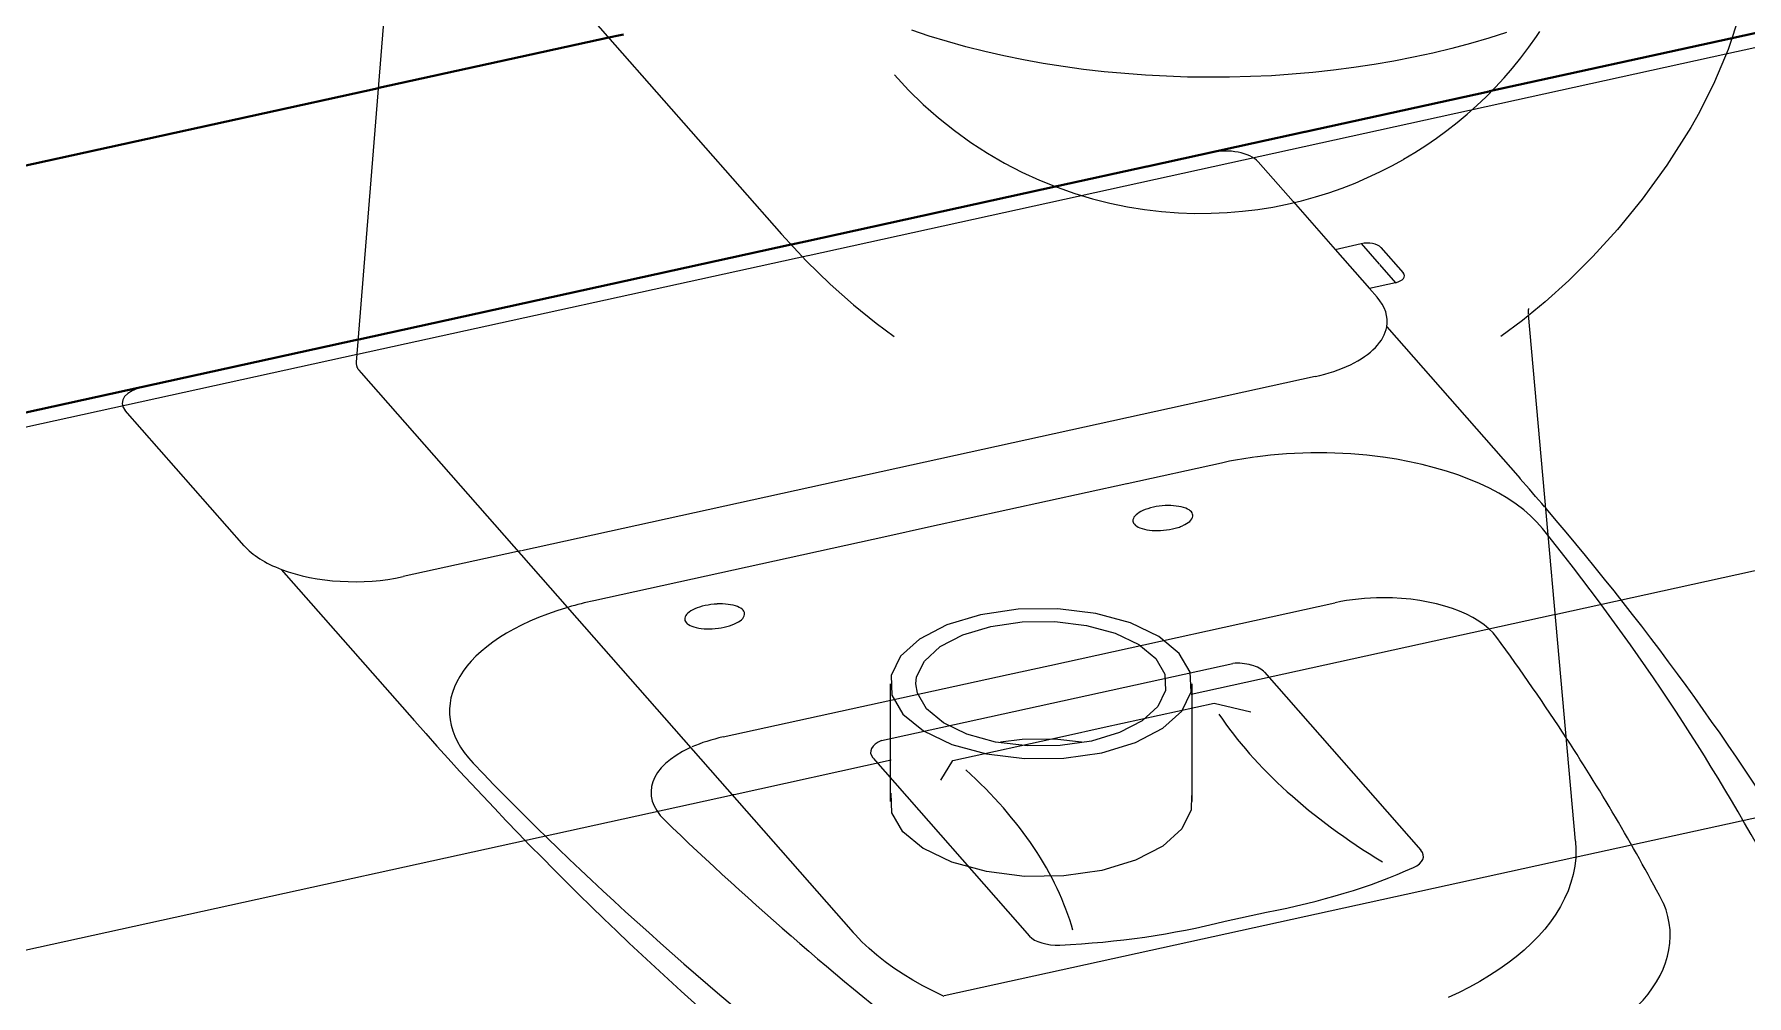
# Model space of a CAD drawing. Header units: metres. Extents: x -24.8 to 3.4, y -2.1 to 25.8.
# Drawn here: x -23.744 to -23.176, y 13.243 to 13.562 of the extents above; entities that cross this region are included whole.
import ezdxf

# ---------------------------------------------------------------- set-up
doc = ezdxf.new("R2010")
doc.units = ezdxf.units.M
doc.layers.add('1095_ARQ_BASE_dwg', color=7, linetype='Continuous', lineweight=5, true_color=0x767676)
doc.layers.add('A-FLOR', color=7, linetype='Continuous', lineweight=9, true_color=0x007f00)
for name, color, linetype, lineweight in [('A-WALL', 7, 'Continuous', 9), ('KIRYA - PAREDE', 7, 'Continuous', 40), ('LAYOUT-WC_COZINHA', 7, 'Continuous', 5), ('P-PIPE', 7, 'Continuous', 5), ('P-SANR-FIXT', 7, 'Continuous', 5)]:
    doc.layers.add(name, color=color, linetype=linetype, lineweight=lineweight)

# ---------------------------------------------------------------- blocks, each defined once
blk = doc.blocks.new('1095_ARQ_BASE_dwg_A$C0A671FCF-3610871-BWC GUARITA')
at = {"layer": 'LAYOUT-WC_COZINHA', "color": 254, "true_color": 0xe9e9e9}
for p, q in [((-23.37494, 13.51785), (-23.35394, 13.52246)), ((-23.40429, 13.51142), (-23.37498, 13.51785)), ((-23.33813, 13.51938), (-23.32653, 13.50619)), ((-23.49272, 13.49203), (-23.48816, 13.49302))]:
    blk.add_line(p, q, dxfattribs=at)
at = {"layer": 'LAYOUT-WC_COZINHA', "color": 254, "true_color": 0xd4d4d4}
for p, q in [((-23.48816, 13.49302), (-23.40429, 13.51142)), ((-23.63615, 13.46057), (-23.49281, 13.49201)), ((-23.31263, 13.49039), (-23.30127, 13.47747)), ((-23.29742, 13.491), (-23.29008, 13.48265)), ((-23.29552, 13.46471), (-23.25136, 13.4145)), ((-23.31927, 13.44825), (-23.58224, 13.39058)), ((-23.3503, 13.41963), (-23.38158, 13.41277)), ((-23.24292, 13.40478), (-23.24262, 13.40443)), ((-23.58295, 13.39042), (-23.5832, 13.39037)), ((-23.58243, 13.39054), (-23.58283, 13.39045)), ((-23.46291, 13.32774), (-23.34655, 13.35326)), ((-23.33603, 13.35032), (-23.28421, 13.29139)), ((-23.4657, 13.32188), (-23.41388, 13.26295)), ((-23.34907, 13.26789), (-23.33534, 13.2709))]:
    blk.add_line(p, q, dxfattribs=at)
at = {"layer": 'LAYOUT-WC_COZINHA', "color": 253, "true_color": 0xaaaaaa}
for p, q in [((-23.70737, 13.44495), (-23.63631, 13.46054)), ((-23.67413, 13.39224), (-23.71353, 13.43706)), ((-23.58352, 13.3903), (-23.62142, 13.38199)), ((-23.6176, 13.33418), (-23.66176, 13.38439))]:
    blk.add_line(p, q, dxfattribs=at)
at = {"layer": 'LAYOUT-WC_COZINHA', "color": 254, "true_color": 0xd4d4d4}
for points in [[(-23.32653, 13.50619, 0), (-23.31263, 13.49039, 0), (-23.30401, 13.49228, 0), (-23.29806, 13.48551, 0)], [(-23.2979, 13.48533, 0), (-23.29264, 13.47936, 0), (-23.30127, 13.47747, 0), (-23.29873, 13.47457, 0)], [(-23.38161, 13.41276, 0), (-23.44739, 13.39833, 0), (-23.46113, 13.39532, 0), (-23.55822, 13.37403, 0)], [(-23.51538, 13.32888, 0), (-23.42092, 13.34959, 0), (-23.40719, 13.35261, 0), (-23.31272, 13.37332, 0)], [(-23.44327, 13.31463, 0), (-23.43933, 13.32111, 0), (-23.4029, 13.3291, 0), (-23.38917, 13.33212, 0), (-23.35274, 13.34011, 0), (-23.34052, 13.33717, 0)]]:
    blk.add_polyline3d(points, dxfattribs=at)
at = {"layer": 'LAYOUT-WC_COZINHA', "color": 254, "true_color": 0xe9e9e9}
blk.add_ellipse((-23.34912, 13.51697), major_axis=(0.012, 0), ratio=0.499406, start_param=0.41378, end_param=1.984576, dxfattribs=at)
at = {"layer": 'LAYOUT-WC_COZINHA', "color": 254, "true_color": 0xd4d4d4}
for centre, major_axis, start_param, end_param in [((-23.302, 13.48999), (0.005, 0), 0.41378, 1.984576), ((-23.29466, 13.48164), (0.005, 0), 5.126169, 6.696965), ((-23.33535, 13.46654), (0.04, 0), 6.191604, 6.696965), ((-23.33535, 13.46654), (0.04, 0), 5.481314, 6.191604), ((-23.33535, 13.46654), (0.04, 0), 5.126169, 5.481146), ((-23.31813, 13.38305), (0.08, 0), 1.84004, 1.984576), ((-23.31813, 13.38305), (0.08, 0), 1.301509, 1.837594), ((-23.31813, 13.38305), (0.08, 0), 0.381391, 1.300324), ((-25.3286, 12.95895), (2.26869, 0), 0.40464, 0.41378), ((-23.36934, 13.39991), (0.01056, 0), 2.290914, 2.636725), ((-23.36745, 13.39884), (0.01343, 0), 1.984576, 2.290914), ((-23.36745, 13.39884), (0.01343, 0), 1.678239, 1.984576), ((-23.36775, 13.40026), (0.01056, 0), 1.332427, 1.678239), ((-23.36724, 13.40132), (0.00838, 0), 0.910806, 1.332427), ((-23.36582, 13.40223), (0.00607, 0), 0.41378, 0.910806), ((-23.36582, 13.40223), (0.00607, 0), 6.199939, 6.696965), ((-23.37356, 13.40054), (0.00607, 0), 3.058346, 3.555372), ((-23.37125, 13.40044), (0.00838, 0), 2.636725, 3.058346), ((-23.37356, 13.40054), (0.00607, 0), 3.555372, 4.052399), ((-23.37214, 13.40145), (0.00838, 0), 4.052399, 4.47402), ((-23.37162, 13.40251), (0.01056, 0), 4.47402, 4.819831), ((-23.37193, 13.40393), (0.01343, 0), 4.819831, 5.126169), ((-23.37193, 13.40393), (0.01343, 0), 5.126169, 5.279337), ((-23.37193, 13.40393), (0.01343, 0), 5.290009, 5.420808), ((-23.37004, 13.40286), (0.01056, 0), 5.432506, 5.778318), ((-23.36813, 13.40233), (0.00838, 0), 5.778318, 6.199939), ((-25.11523, 13.02313), (2.01622, 0), 0.379008, 0.381391), ((-23.29664, 13.35503), (0.04, 0), 1.576023, 1.981564), ((-23.29664, 13.35503), (0.04, 0), 0.350366, 1.574688), ((-23.52606, 13.33745), (0.08, 0), 1.984576, 2.102406), ((-23.51977, 13.36787), (0.00838, 0), 2.636725, 3.058346), ((-23.51786, 13.36734), (0.01056, 0), 2.290914, 2.636725), ((-23.51597, 13.36626), (0.01343, 0), 1.984576, 2.290914), ((-23.51597, 13.36626), (0.01343, 0), 1.678239, 1.984576), ((-23.51627, 13.36769), (0.01056, 0), 1.332427, 1.678239), ((-23.51576, 13.36875), (0.00838, 0), 0.910806, 1.332427), ((-23.51434, 13.36966), (0.00607, 0), 0.41378, 0.910806), ((-23.51664, 13.36976), (0.00838, 0), 5.778318, 6.199939), ((-23.51434, 13.36966), (0.00607, 0), 6.199939, 6.696965), ((-23.52208, 13.36797), (0.00607, 0), 3.058346, 3.555372), ((-23.52208, 13.36797), (0.00607, 0), 3.555372, 4.052399), ((-23.52066, 13.36888), (0.00838, 0), 4.052399, 4.47402), ((-23.52014, 13.36994), (0.01056, 0), 4.47402, 4.819831), ((-23.52045, 13.37136), (0.01343, 0), 4.819831, 5.126169), ((-23.52045, 13.37136), (0.01343, 0), 5.126169, 5.432506), ((-23.51856, 13.37029), (0.01056, 0), 5.432506, 5.778318), ((-25.11523, 13.02313), (1.97622, 0), 0.314382, 0.350366), ((-23.34518, 13.34831), (0.01, 0), 1.076589, 1.708269), ((-23.34518, 13.34831), (0.01, 0), 0.41378, 1.061025), ((-23.05536, 13.38616), (0.31206, 0), 3.466269, 3.826952), ((-23.4993, 13.31059), (0.04, 0), 1.984576, 2.292599), ((-23.45654, 13.32389), (0.01, 0), 2.260883, 3.529048), ((-23.70846, 13.24294), (0.31206, 0), 0.141108, 0.502883), ((-23.29337, 13.28938), (0.01, 0), 5.449439, 6.696965), ((-23.38765, 13.34126), (0.15028, 0), 5.067908, 5.449439), ((-23.41741, 13.33473), (0.15028, 0), 4.802898, 5.184429), ((-23.40473, 13.26496), (0.01, 0), 3.555372, 4.802898)]:
    blk.add_ellipse(centre, major_axis=major_axis, ratio=0.499406, start_param=start_param, end_param=end_param, dxfattribs=at)
at = {"layer": 'LAYOUT-WC_COZINHA', "color": 253, "true_color": 0xaaaaaa}
for centre, major_axis, start_param, end_param in [((-23.70254, 13.43947), (0.012, 0), 1.984576, 3.555372), ((-25.3286, 12.95895), (2.26869, 0), 0.285608, 0.404094), ((-23.6375, 13.40028), (0.04, 0), 3.555372, 4.060733), ((-25.11523, 13.02313), (2.01622, 0), 0.255831, 0.379008), ((-23.6375, 13.40028), (0.04, 0), 4.060733, 5.126169), ((-23.52606, 13.33745), (0.08, 0), 2.111933, 3.587761), ((-21.54037, 13.78972), (2.26869, 0), 3.555372, 3.683544), ((-23.4993, 13.31059), (0.04, 0), 2.317359, 3.618786), ((-25.11523, 13.02313), (1.97622, 0), 0.255831, 0.314248), ((-21.77938, 13.7547), (2.01622, 0), 3.587761, 3.713321), ((-21.77938, 13.7547), (1.97622, 0), 3.618786, 3.713321), ((-23.29573, 13.25705), (0.15, 0), 5.126169, 6.568793), ((-23.3076, 13.26312), (0.10601, 0), 5.16718, 6.487748), ((-23.3076, 13.26312), (0.14601, 0), 5.16718, 6.487748)]:
    blk.add_ellipse(centre, major_axis=major_axis, ratio=0.499406, start_param=start_param, end_param=end_param, dxfattribs=at)
blk = doc.blocks.new('1095_ARQ_BASE_dwg-3608001-BWC GUARITA')
at = {"layer": 'KIRYA - PAREDE', "color": 254, "true_color": 0xd4d4d4}
for p, q in [((-23.55333, 13.56055), (-23.62951, 13.54384)), ((-23.26147, 13.54274), (-23.18164, 13.56025)), ((-23.48816, 13.49302), (-23.40429, 13.51142)), ((-23.63615, 13.46057), (-23.49281, 13.49201))]:
    blk.add_line(p, q, dxfattribs=at)
at = {"layer": 'KIRYA - PAREDE', "color": 254, "true_color": 0xe9e9e9}
for p, q in [((-23.55005, 13.56127), (-23.55333, 13.56055)), ((-23.54847, 13.56161), (-23.55002, 13.56127)), ((-23.32258, 13.52934), (-23.26163, 13.5427)), ((-23.33976, 13.52557), (-23.32261, 13.52933)), ((-23.37494, 13.51785), (-23.33981, 13.52556)), ((-23.40429, 13.51142), (-23.37498, 13.51785)), ((-23.49272, 13.49203), (-23.48816, 13.49302))]:
    blk.add_line(p, q, dxfattribs=at)
at = {"layer": 'KIRYA - PAREDE', "color": 253, "true_color": 0xaaaaaa}
for p, q in [((-23.62963, 13.54381), (-23.78025, 13.51078)), ((-24.57917, 13.25376), (-23.63631, 13.46054))]:
    blk.add_line(p, q, dxfattribs=at)
blk.add_polyline3d([(-23.18164, 13.56025, 0), (-22.35046, 13.74253, 0), (-21.82776, 13.14809, 0), (-23.3843, 12.80674, 0), (-23.32399, 12.73815, 0), (-21.76745, 13.0795, 0), (-21.74358, 13.05236, 0)], dxfattribs=at)
blk.add_blockref('1095_ARQ_BASE_dwg_A$C0A671FCF-3610871-BWC GUARITA', (0, 0))
blk = doc.blocks.new('UT_Bacia com caixa acoplada - UT_Bacia com caixa acoplada-3248018-BWC GUARITA')
at = {"layer": 'P-SANR-FIXT'}
for p, q in [((-23.65902, 13.68073), (-23.49607, 13.49541)), ((-23.62266, 13.63113), (-23.63695, 13.45298)), ((-23.23296, 13.29436), (-23.24854, 13.46882)), ((-23.63614, 13.45042), (-23.6353, 13.44948)), ((-23.6353, 13.44948), (-23.47235, 13.26416))]:
    blk.add_line(p, q, dxfattribs=at)
at = {"layer": 'P-SANR-FIXT', "color": 8, "true_color": 0x808080}
for p, q in [((-23.36454, 13.50249), (-23.35908, 13.50231)), ((-23.24841, 13.47083), (-23.2484, 13.47086))]:
    blk.add_line(p, q, dxfattribs=at)
at = {"layer": 'P-SANR-FIXT'}
for points in [[(-23.25584, 13.56225, 0), (-23.26173, 13.56035, 0), (-23.26777, 13.55858, 0), (-23.27393, 13.55693, 0), (-23.28022, 13.5554, 0), (-23.28662, 13.554, 0), (-23.29313, 13.55273, 0), (-23.29972, 13.55159, 0), (-23.3064, 13.55059, 0), (-23.31315, 13.54972, 0), (-23.31997, 13.54898, 0), (-23.32683, 13.54838, 0), (-23.33374, 13.54792, 0), (-23.34068, 13.5476, 0), (-23.34763, 13.54742, 0), (-23.3546, 13.54738, 0), (-23.36156, 13.54747, 0), (-23.36851, 13.54771, 0), (-23.37544, 13.54808, 0), (-23.38233, 13.54859, 0), (-23.38918, 13.54924, 0), (-23.39597, 13.55002, 0), (-23.4027, 13.55094, 0), (-23.40935, 13.552, 0), (-23.41591, 13.55318, 0), (-23.42238, 13.5545, 0), (-23.42874, 13.55595, 0), (-23.43498, 13.55752, 0), (-23.4411, 13.55922, 0), (-23.44708, 13.56104, 0), (-23.45292, 13.56298, 0)], [(-23.17493, 13.64356, 0), (-23.17304, 13.63098, 0), (-23.17215, 13.61814, 0), (-23.17229, 13.60522, 0), (-23.17345, 13.59243, 0), (-23.17558, 13.57995, 0), (-23.17861, 13.56794, 0), (-23.18242, 13.55654, 0), (-23.18687, 13.54584, 0), (-23.19186, 13.53588, 0), (-23.19478, 13.53074, 0)], [(-23.19478, 13.53074, 0), (-23.20271, 13.51824, 0), (-23.21086, 13.50699, 0), (-23.21907, 13.49693, 0), (-23.22722, 13.48798, 0), (-23.23523, 13.48005, 0), (-23.24302, 13.47304, 0), (-23.25055, 13.46687, 0), (-23.25771, 13.4615, 0)], [(-23.49607, 13.49541, 0), (-23.48793, 13.48663, 0), (-23.47995, 13.47886, 0), (-23.4722, 13.47199, 0), (-23.46472, 13.46595, 0), (-23.45875, 13.4615, 0)], [(-23.24856, 13.46903, 0), (-23.24858, 13.46948, 0), (-23.24857, 13.46993, 0), (-23.24852, 13.47033, 0), (-23.24846, 13.47065, 0), (-23.24841, 13.47083, 0)], [(-23.63695, 13.45298, 0), (-23.63696, 13.45282, 0), (-23.63696, 13.45266, 0), (-23.63696, 13.4525, 0), (-23.63695, 13.45234, 0), (-23.63693, 13.45219, 0), (-23.6369, 13.45203, 0), (-23.63687, 13.45187, 0), (-23.63683, 13.45172, 0), (-23.63679, 13.45156, 0), (-23.63673, 13.45141, 0), (-23.63667, 13.45126, 0), (-23.6366, 13.45112, 0), (-23.63653, 13.45097, 0), (-23.63644, 13.45083, 0), (-23.63635, 13.4507, 0), (-23.63626, 13.45057, 0), (-23.63615, 13.45044, 0), (-23.63614, 13.45042, 0)], [(-23.23296, 13.29436, 0), (-23.23283, 13.2916, 0), (-23.23291, 13.28885, 0), (-23.23322, 13.28609, 0), (-23.23374, 13.28336, 0), (-23.23448, 13.28065, 0), (-23.23543, 13.27798, 0), (-23.23659, 13.27534, 0), (-23.23794, 13.27274, 0), (-23.23949, 13.2702, 0), (-23.24124, 13.2677, 0), (-23.24316, 13.26526, 0), (-23.24527, 13.26288, 0), (-23.24755, 13.26055, 0), (-23.25, 13.25828, 0), (-23.25262, 13.25608, 0), (-23.2554, 13.25394, 0), (-23.25834, 13.25186, 0), (-23.26143, 13.24986, 0), (-23.26466, 13.24792, 0), (-23.26804, 13.24606, 0), (-23.27155, 13.24427, 0), (-23.2752, 13.24255, 0)], [(-23.44212, 13.24294, 0), (-23.44573, 13.24468, 0), (-23.44922, 13.24648, 0), (-23.45256, 13.24837, 0), (-23.45576, 13.25032, 0), (-23.45882, 13.25234, 0), (-23.46172, 13.25443, 0), (-23.46446, 13.25658, 0), (-23.46704, 13.2588, 0), (-23.46945, 13.26108, 0), (-23.47169, 13.26342, 0), (-23.47235, 13.26416, 0)]]:
    blk.add_polyline3d(points, dxfattribs=at)
at = {"layer": 'P-SANR-FIXT', "color": 8, "true_color": 0x808080}
for points in [[(-23.28991, 13.52025, 0), (-23.28626, 13.52243, 0), (-23.2826, 13.52477, 0), (-23.27904, 13.52721, 0), (-23.27557, 13.52976, 0), (-23.27219, 13.53241, 0), (-23.2689, 13.53516, 0), (-23.26571, 13.53801, 0), (-23.2626, 13.54096, 0), (-23.25958, 13.54402, 0), (-23.25665, 13.54719, 0), (-23.25381, 13.55046, 0), (-23.25107, 13.55383, 0), (-23.24841, 13.55732, 0), (-23.24586, 13.56092, 0), (-23.24481, 13.56251, 0)], [(-23.45858, 13.54815, 0), (-23.45396, 13.54316, 0), (-23.4491, 13.53841, 0), (-23.44403, 13.53393, 0), (-23.43877, 13.52973, 0), (-23.43335, 13.52582, 0)], [(-23.43335, 13.52582, 0), (-23.42779, 13.52222, 0), (-23.42213, 13.51893, 0), (-23.41638, 13.51596, 0)], [(-23.3333, 13.50442, 0), (-23.32847, 13.50538, 0), (-23.32376, 13.5065, 0), (-23.31916, 13.50776, 0), (-23.31468, 13.50916, 0), (-23.3103, 13.5107, 0), (-23.30603, 13.51236, 0), (-23.30187, 13.51414, 0), (-23.29782, 13.51605, 0), (-23.29386, 13.51806, 0), (-23.29001, 13.52019, 0)], [(-23.41638, 13.51596, 0), (-23.41057, 13.51329, 0), (-23.40473, 13.51094, 0), (-23.39888, 13.50889, 0)], [(-23.39888, 13.50889, 0), (-23.39304, 13.50714, 0), (-23.38722, 13.50568, 0)], [(-23.38722, 13.50568, 0), (-23.38145, 13.50449, 0), (-23.37574, 13.50357, 0)], [(-23.37574, 13.50357, 0), (-23.3701, 13.50291, 0), (-23.36454, 13.50249, 0)], [(-23.35908, 13.50231, 0), (-23.35371, 13.50234, 0), (-23.34844, 13.50258, 0), (-23.34328, 13.50301, 0), (-23.33823, 13.50363, 0), (-23.3333, 13.50442, 0)]]:
    blk.add_polyline3d(points, dxfattribs=at)
blk = doc.blocks.new('AN_ESG_Anel de vedação para VS - ESG_Anel de vedação para VS-3247885-BWC GUARITA')
at = {"layer": 'P-PIPE', "color": 8, "true_color": 0x808080}
for p, q in [((-23.38044, 13.36665), (-23.39188, 13.36979)), ((-23.37203, 13.35486), (-23.36901, 13.34967)), ((-23.46003, 13.34653), (-23.46003, 13.32873)), ((-23.36901, 13.34967), (-23.36878, 13.34426)), ((-23.36003, 13.32873), (-23.36003, 13.34653))]:
    blk.add_line(p, q, dxfattribs=at)
at = {"layer": 'P-PIPE', "color": 254, "true_color": 0xcccccc}
for p, q in [((-23.46003, 13.32873), (-23.46003, 13.30754)), ((-23.41631, 13.32803), (-23.42346, 13.32715)), ((-23.36003, 13.30754), (-23.36003, 13.32873)), ((-23.44913, 13.29198), (-23.45581, 13.2975))]:
    blk.add_line(p, q, dxfattribs=at)
at = {"layer": 'P-PIPE', "color": 8, "true_color": 0x808080}
for points in [[(-23.39188, 13.36979, 0), (-23.40455, 13.37135, 0), (-23.4176, 13.37121, 0), (-23.43014, 13.36939, 0), (-23.4413, 13.36601, 0), (-23.45033, 13.36131, 0), (-23.45658, 13.35565, 0)], [(-23.45153, 13.34653, 0), (-23.45128, 13.3488, 0), (-23.4487, 13.35405, 0), (-23.44348, 13.3588, 0), (-23.43598, 13.3627, 0), (-23.42672, 13.3655, 0), (-23.41631, 13.36701, 0), (-23.40548, 13.36713, 0), (-23.39496, 13.36584, 0), (-23.38547, 13.36323, 0), (-23.37765, 13.35949, 0), (-23.37203, 13.35486, 0)], [(-23.36425, 13.35657, 0), (-23.37101, 13.36214, 0), (-23.38044, 13.36665, 0)], [(-23.45662, 13.3556, 0), (-23.45973, 13.34926, 0), (-23.45946, 13.34275, 0), (-23.45581, 13.33649, 0)], [(-23.42819, 13.32326, 0), (-23.41551, 13.32171, 0), (-23.40246, 13.32185, 0), (-23.38993, 13.32367, 0), (-23.37876, 13.32704, 0), (-23.36973, 13.33175, 0), (-23.36344, 13.33746, 0), (-23.36033, 13.34379, 0), (-23.36061, 13.35031, 0), (-23.36425, 13.35657, 0)], [(-23.44803, 13.3382, 0), (-23.45105, 13.34339, 0), (-23.45153, 13.34653, 0)], [(-23.36878, 13.34426, 0), (-23.37136, 13.339, 0), (-23.37658, 13.33426, 0), (-23.38408, 13.33036, 0), (-23.39335, 13.32755, 0), (-23.40375, 13.32604, 0), (-23.41458, 13.32593, 0), (-23.4251, 13.32722, 0), (-23.4346, 13.32982, 0), (-23.44242, 13.33357, 0), (-23.44803, 13.3382, 0)], [(-23.45581, 13.33649, 0), (-23.44905, 13.33091, 0), (-23.43963, 13.3264, 0), (-23.42819, 13.32326, 0)]]:
    blk.add_polyline3d(points, dxfattribs=at)
at = {"layer": 'P-PIPE', "color": 254, "true_color": 0xcccccc}
for points in [[(-23.39664, 13.32716, 0), (-23.40548, 13.32814, 0), (-23.41631, 13.32803, 0)], [(-23.45581, 13.2975, 0), (-23.45946, 13.30376, 0), (-23.45973, 13.31028, 0)], [(-23.36019, 13.30951, 0), (-23.36033, 13.3048, 0), (-23.36344, 13.29847, 0), (-23.36973, 13.29276, 0), (-23.37876, 13.28806, 0)], [(-23.37876, 13.28806, 0), (-23.38993, 13.28468, 0), (-23.40246, 13.28286, 0), (-23.41551, 13.28272, 0), (-23.42819, 13.28428, 0), (-23.43963, 13.28742, 0), (-23.44905, 13.29193, 0)]]:
    blk.add_polyline3d(points, dxfattribs=at)

msp = doc.modelspace()

# ---------------------------------------------------------------- linework, layer by layer
at = {"layer": 'A-FLOR', "color": 254, "true_color": 0xcce5cc}
for p, q in [((-23.18313, 13.5551), (-22.41077, 13.72448)), ((-24.57917, 13.24894), (-23.63671, 13.45563))]:
    msp.add_line(p, q, dxfattribs=at)
at = {"layer": 'A-FLOR', "color": 83, "true_color": 0x80bf80}
msp.add_line((-23.55005, 13.56127), (-23.62951, 13.54384), dxfattribs=at)
at = {"layer": 'A-FLOR', "color": 9, "true_color": 0xbfdfbf}
msp.add_line((-23.54847, 13.56161), (-23.55002, 13.56127), dxfattribs=at)
at = {"layer": 'A-FLOR', "color": 7, "true_color": 0xf2f8f2}
msp.add_line((-23.48726, 13.4884), (-23.18313, 13.5551), dxfattribs=at)
at = {"layer": 'A-FLOR'}
msp.add_line((-23.62963, 13.54381), (-23.78025, 13.51078), dxfattribs=at)
at = {"layer": 'A-FLOR', "color": 254, "true_color": 0xe5f2e5}
msp.add_line((-23.63657, 13.45566), (-23.48737, 13.48838), dxfattribs=at)
at = {"layer": 'A-WALL'}
for p, q in [((-22.35046, 13.74253), (-23.26147, 13.54274)), ((-23.63631, 13.46054), (-24.57917, 13.25376))]:
    msp.add_line(p, q, dxfattribs=at)
at = {"layer": 'A-WALL', "color": 254, "true_color": 0xcccccc}
for p, q in [((-22.41077, 13.55121), (-23.23984, 13.36939)), ((-23.51231, 13.30963), (-24.57917, 13.07567)), ((-23.44214, 13.24321), (-23.23316, 13.28904))]:
    msp.add_line(p, q, dxfattribs=at)
at = {"layer": 'A-WALL', "color": 9, "true_color": 0xbfbfbf}
for p, q in [((-23.26163, 13.5427), (-23.32258, 13.52934)), ((-23.32261, 13.52933), (-23.33976, 13.52557)), ((-23.33981, 13.52556), (-23.37494, 13.51785))]:
    msp.add_line(p, q, dxfattribs=at)
at = {"layer": 'A-WALL', "color": 8, "true_color": 0x808080}
for p, q in [((-23.37498, 13.51785), (-23.49272, 13.49203)), ((-23.49281, 13.49201), (-23.63615, 13.46057))]:
    msp.add_line(p, q, dxfattribs=at)
at = {"layer": 'A-WALL', "color": 253, "true_color": 0x999999}
msp.add_line((-23.23304, 13.28906), (-22.35046, 13.48262), dxfattribs=at)
at = {"layer": 'A-WALL', "color": 254, "true_color": 0xe5e5e5}
for p, q in [((-23.24001, 13.36935), (-23.36033, 13.34296)), ((-23.45973, 13.32116), (-23.51172, 13.30976)), ((-23.51186, 13.30973), (-23.51214, 13.30967))]:
    msp.add_line(p, q, dxfattribs=at)

# ---------------------------------------------------------------- block references
at = {"layer": '1095_ARQ_BASE_dwg', "color": 253, "true_color": 0xaaaaaa}
msp.add_blockref('1095_ARQ_BASE_dwg-3608001-BWC GUARITA', (0, 0), dxfattribs=at)
at = {"layer": 'P-PIPE', "color": 8, "true_color": 0x808080}
msp.add_blockref('AN_ESG_Anel de vedação para VS - ESG_Anel de vedação para VS-3247885-BWC GUARITA', (0, 0), dxfattribs=at)
at = {"layer": 'P-SANR-FIXT'}
msp.add_blockref('UT_Bacia com caixa acoplada - UT_Bacia com caixa acoplada-3248018-BWC GUARITA', (0, 0), dxfattribs=at)

doc.saveas('drawing.dxf')
